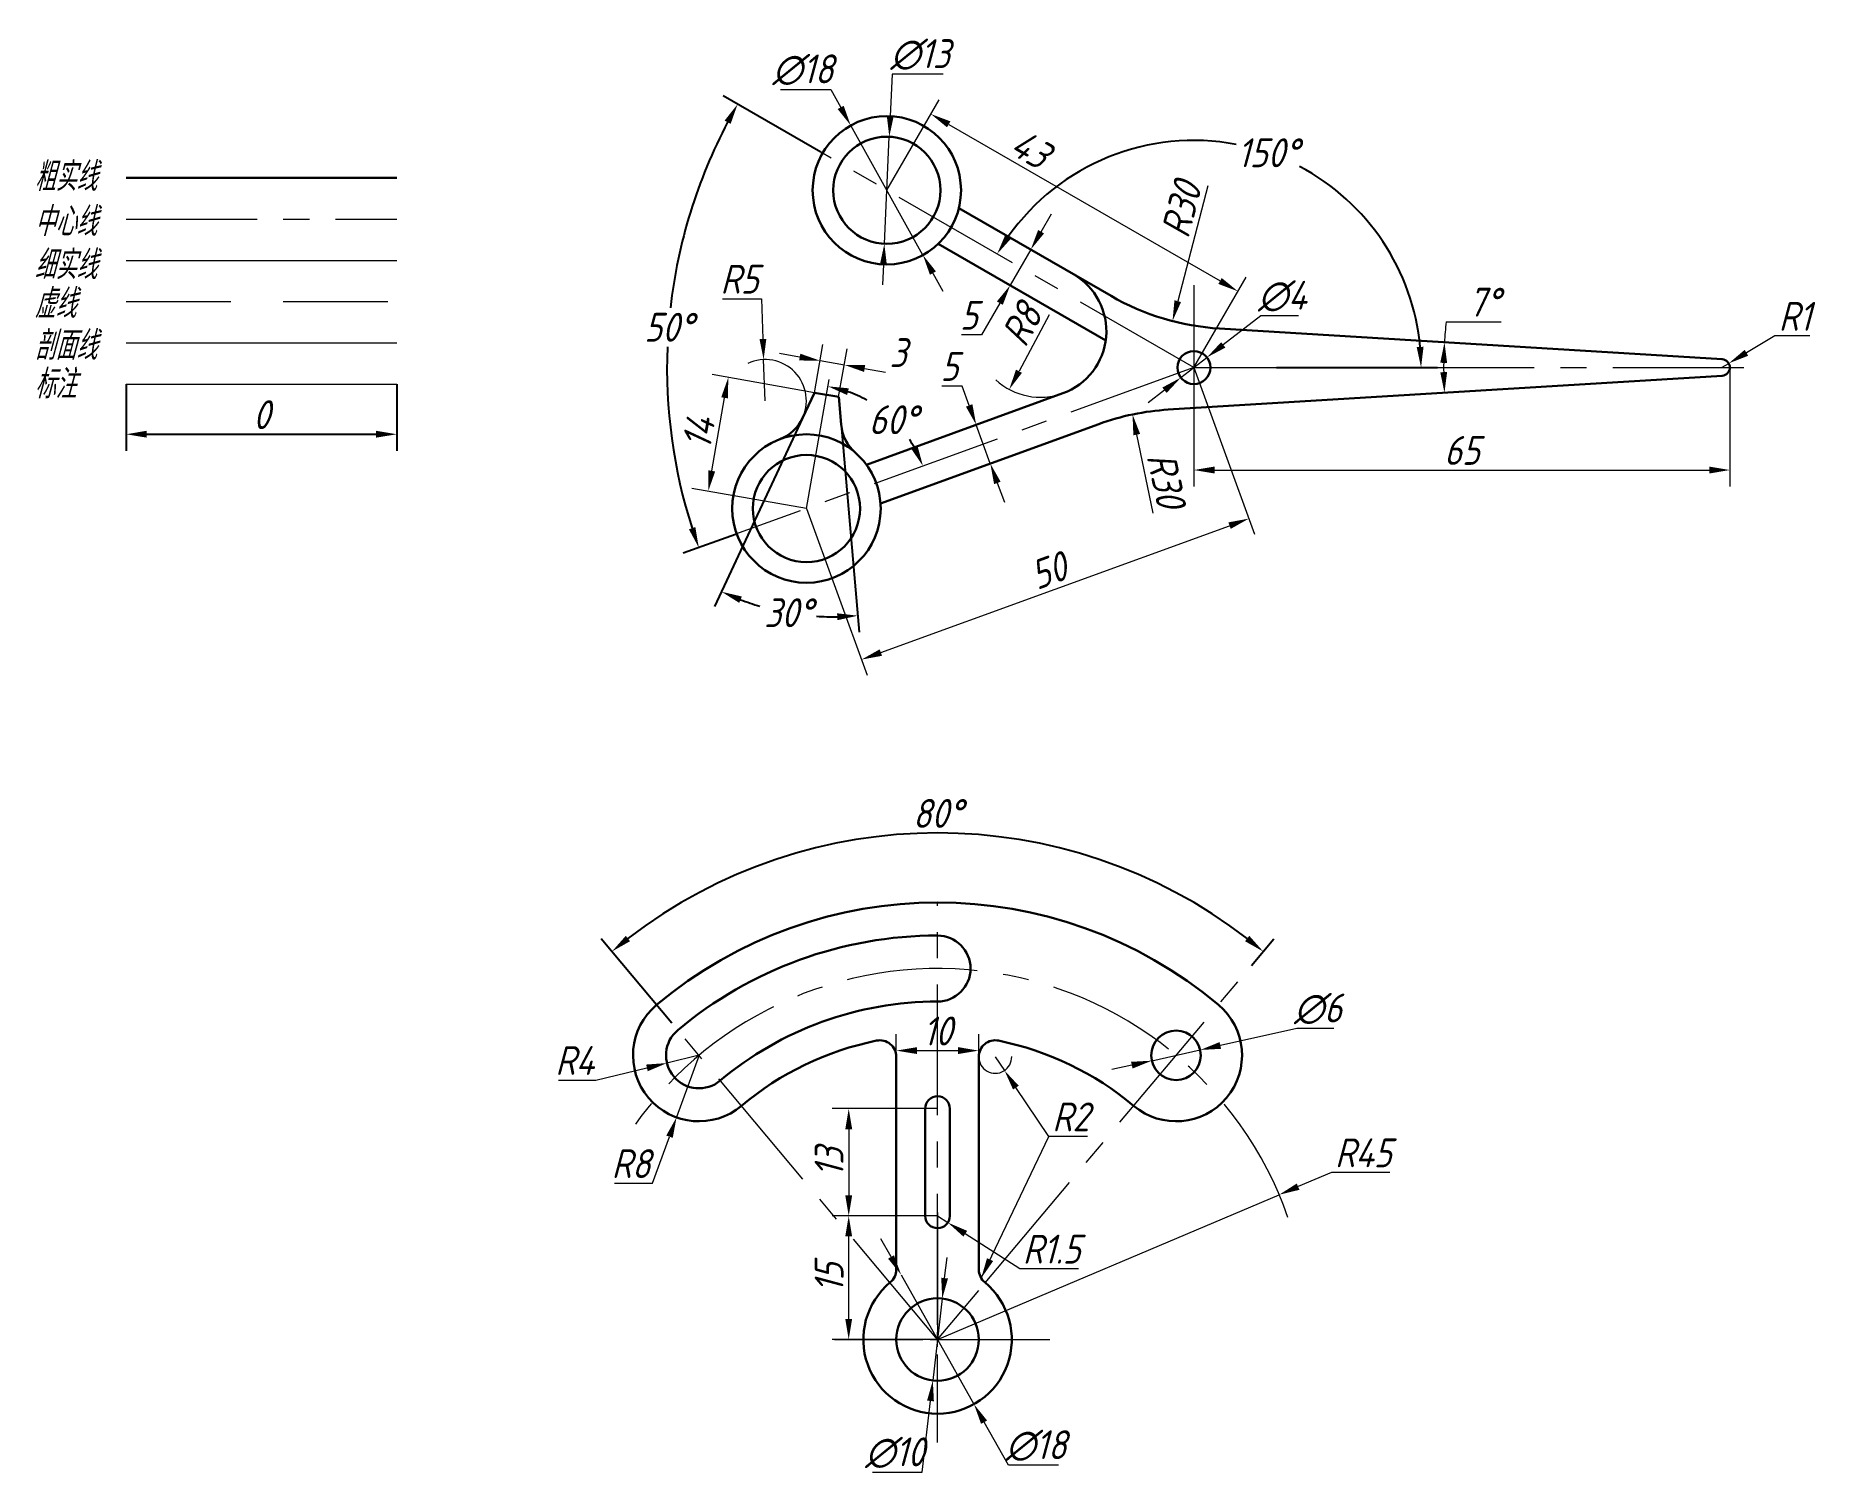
# Model space of a CAD drawing. Header units: millimetres. Extents: x 218 to 434, y 98 to 272.
import ezdxf

# ---------------------------------------------------------------- set-up
doc = ezdxf.new("R2010")
doc.units = ezdxf.units.MM
doc.linetypes.add('CENTER', pattern=[50.8, 31.75, -6.35, 6.35, -6.35])
doc.linetypes.add('DASHED', pattern=[19.05, 12.7, -6.35])
for name, color, linetype, lineweight in [('中心线', 1, 'CENTER', 15), ('中心线 @ 1', 1, 'CENTER', 15), ('剖面线', 8, 'Continuous', 15), ('剖面线 @ 1', 8, 'Continuous', 15), ('标注', 3, 'Continuous', 15), ('标注 @ 1', 3, 'Continuous', 15), ('粗实线', 2, 'Continuous', 30), ('粗实线 @ 1', 2, 'Continuous', 30), ('细实线', 4, 'Continuous', 15), ('细实线 @ 1', 4, 'Continuous', 15), ('虚线', 6, 'DASHED', 15), ('虚线 @ 1', 6, 'DASHED', 15)]:
    doc.layers.add(name, color=color, linetype=linetype, lineweight=lineweight)
doc.styles.add('GB3.5', font='gbeitc.shx', dxfattribs={"bigfont": 'gbcbig.shx'})
doc.dimstyles.new('参数化', dxfattribs={"dimtxt": 3.5, "dimasz": 2.5, "dimexe": 2, "dimexo": 0, "dimtad": 1, "dimtoh": 1, "dimdec": 3, "dimdsep": 46, "dimtxsty": 'GB3.5', "dimcen": 2.5, "dimclrd": 3, "dimclre": 3, "dimclrt": 256, "dimadec": 3, "dimazin": 2, "dimtfac": 1, "dimtdec": 3, "dimtmove": 0, "dimatfit": 3, "dimfxl": 0, "dimlwd": 15, "dimlwe": 15, "dimarcsym": 0})
doc.dimstyles.new('角度', dxfattribs={"dimtxt": 3.5, "dimasz": 2.5, "dimexe": 2, "dimexo": 0, "dimtad": 1, "dimtih": 1, "dimtoh": 1, "dimdec": 3, "dimdsep": 46, "dimtxsty": 'GB3.5', "dimcen": 2.5, "dimadec": 3, "dimazin": 2, "dimtfac": 1, "dimtdec": 3, "dimtmove": 0, "dimatfit": 3, "dimfxl": 0, "dimarcsym": 0})

# ---------------------------------------------------------------- blocks, each defined once
blk = doc.blocks.new('*D3')
at = {"layer": 'Defpoints', "color": 0, "transparency": 16777216}
for p in [(229.15, 229.65), (261.98, 229.65), (261.98, 223.57)]:
    blk.add_point(p, dxfattribs=at)
at = {"layer": '标注', "color": 0, "lineweight": -2, "transparency": 16777216}
for p, q in [((229.15, 229.65), (229.15, 221.57)), ((261.98, 229.65), (261.98, 221.57)), ((231.65, 223.57), (259.48, 223.57))]:
    blk.add_line(p, q, dxfattribs=at)
at = {"layer": '标注', "color": 0, "transparency": 16777216}
for points in [[(231.65, 223.99), (231.65, 223.16), (229.15, 223.57)], [(259.48, 223.99), (259.48, 223.16), (261.98, 223.57)]]:
    blk.add_solid(points, dxfattribs=at)
at = {"layer": '标注', "color": 0, "transparency": 16777216, "insert": (245.57, 225.95), "char_height": 3.5, "attachment_point": 5, "style": 'GB3.5'}
blk.add_mtext('0', dxfattribs=at)
blk = doc.blocks.new('*D4')
at = {"layer": 'Defpoints', "color": 0, "transparency": 16777216}
for p in [(313.42, 257.78), (353.87, 258.8), (358.65, 231.66), (358.65, 231.66), (368.65, 231.66)]:
    blk.add_point(p, dxfattribs=at)
at = {"layer": '标注', "color": 0, "lineweight": -2, "transparency": 16777216}
blk.add_line((368.65, 231.66), (388.2, 231.66), dxfattribs=at)
for start, end in [(79.2337, 144.7991), (5.2009, 62.2849)]:
    blk.add_arc((358.65, 231.66), 27.55, start, end, dxfattribs=at)
at = {"layer": '标注', "color": 0, "transparency": 16777216}
for points in [[(336.49, 247.32), (335.79, 247.77), (334.79, 245.44)], [(386.5, 234.18), (385.67, 234.14), (386.2, 231.66)]]:
    blk.add_solid(points, dxfattribs=at)
at = {"layer": '标注', "color": 0, "transparency": 16777216, "insert": (367.63, 257.71), "char_height": 3.5, "attachment_point": 5, "style": 'GB3.5'}
blk.add_mtext('150°', dxfattribs=at)
blk = doc.blocks.new('*D5')
at = {"layer": 'Defpoints', "color": 0, "transparency": 16777216}
for p in [(313.42, 257.78), (296.48, 246.4), (358.65, 231.66), (358.65, 231.66), (303.07, 211.43)]:
    blk.add_point(p, dxfattribs=at)
at = {"layer": '标注', "color": 0, "lineweight": -2, "transparency": 16777216}
for p, q in [((313.42, 257.78), (301.58, 264.61)), ((303.07, 211.43), (296.73, 209.13))]:
    blk.add_line(p, q, dxfattribs=at)
for start, end in [(152.2419, 173.4758), (177.7486, 197.7581)]:
    blk.add_arc((358.65, 231.66), 63.9, start, end, dxfattribs=at)
at = {"layer": '标注', "color": 0, "transparency": 16777216}
for points in [[(301.74, 261.62), (302.47, 261.22), (303.32, 263.61)], [(298.19, 212.31), (297.41, 212.04), (298.61, 209.81)]]:
    blk.add_solid(points, dxfattribs=at)
at = {"layer": '标注', "color": 0, "transparency": 16777216, "insert": (294.94, 236.55), "char_height": 3.5, "attachment_point": 5, "style": 'GB3.5'}
blk.add_mtext('50°', dxfattribs=at)
blk = doc.blocks.new('*D6')
at = {"layer": 'Defpoints', "color": 0, "transparency": 16777216}
for p in [(321.71, 259.66), (321.11, 246.67)]:
    blk.add_point(p, dxfattribs=at)
at = {"layer": '标注', "color": 3, "linetype": 'Continuous', "lineweight": 15, "transparency": 16777216}
for p, q in [((322.06, 267.25), (321.83, 262.15)), ((328.23, 267.25), (322.06, 267.25)), ((321.11, 246.67), (321.71, 259.66)), ((321, 244.17), (320.88, 241.68))]:
    blk.add_line(p, q, dxfattribs=at)
at = {"layer": '标注', "color": 3, "transparency": 16777216}
for points in [[(321.41, 262.17), (322.24, 262.13), (321.71, 259.66)], [(320.58, 244.19), (321.41, 244.15), (321.11, 246.67)]]:
    blk.add_solid(points, dxfattribs=at)
at = {"layer": '标注', "transparency": 16777216, "insert": (325.46, 269.62), "char_height": 3.5, "attachment_point": 5, "style": 'GB3.5'}
blk.add_mtext('∅13', dxfattribs=at)
blk = doc.blocks.new('*D7')
at = {"layer": 'Defpoints', "color": 0, "transparency": 16777216}
for p in [(317.03, 261.03), (325.79, 245.3)]:
    blk.add_point(p, dxfattribs=at)
at = {"layer": '标注', "color": 3, "linetype": 'Continuous', "lineweight": 15, "transparency": 16777216}
for p, q in [((308.51, 265.39), (314.6, 265.39)), ((314.6, 265.39), (315.82, 263.21)), ((325.79, 245.3), (317.03, 261.03)), ((327.01, 243.12), (328.22, 240.93))]:
    blk.add_line(p, q, dxfattribs=at)
at = {"layer": '标注', "color": 3, "transparency": 16777216}
for points in [[(316.18, 263.41), (315.45, 263.01), (317.03, 261.03)], [(327.37, 243.32), (326.64, 242.91), (325.79, 245.3)]]:
    blk.add_solid(points, dxfattribs=at)
at = {"layer": '标注', "transparency": 16777216, "insert": (311.24, 267.77), "char_height": 3.5, "attachment_point": 5, "style": 'GB3.5'}
blk.add_mtext('∅18', dxfattribs=at)
blk = doc.blocks.new('*D8')
at = {"layer": 'Defpoints', "color": 0, "transparency": 16777216}
for p in [(361.77, 236.39), (422.71, 232.66), (388.95, 230.64), (422.71, 230.66), (355.54, 226.56)]:
    blk.add_point(p, dxfattribs=at)
at = {"layer": '标注', "color": 3, "linetype": 'Continuous', "lineweight": 15, "transparency": 16777216}
blk.add_line((389.25, 237.21), (395.92, 237.21), dxfattribs=at)
for start, end in [(173.6399, 176.5), (179.3601, 180.6399)]:
    blk.add_arc((439.03, 231.66), 50.09, start, end, dxfattribs=at)
at = {"layer": '标注', "color": 3, "transparency": 16777216}
for points in [[(388.53, 232.24), (389.36, 232.21), (389.04, 234.72)], [(389.36, 231.12), (388.53, 231.09), (389.04, 228.61)]]:
    blk.add_solid(points, dxfattribs=at)
at = {"layer": '标注', "transparency": 16777216, "insert": (393.84, 239.59), "char_height": 3.5, "attachment_point": 5, "style": 'GB3.5'}
blk.add_mtext('7°', dxfattribs=at)
blk = doc.blocks.new('*D9')
at = {"layer": 'Defpoints', "color": 0, "transparency": 16777216}
for p in [(340.03, 236.06), (336.26, 229.01)]:
    blk.add_point(p, dxfattribs=at)
at = {"layer": '标注', "color": 3, "linetype": 'Continuous', "lineweight": 15, "transparency": 16777216}
blk.add_line((341.1, 238.05), (337.44, 231.21), dxfattribs=at)
blk.add_arc((340.03, 236.06), 8, 227.5032, 290, dxfattribs=at)
at = {"layer": '标注', "color": 3, "transparency": 16777216}
blk.add_solid([(337.07, 231.41), (337.8, 231.02), (336.26, 229.01)], dxfattribs=at)
at = {"layer": '标注', "transparency": 16777216, "insert": (337.77, 236.86), "char_height": 3.5, "attachment_point": 5, "rotation": 61.8272, "style": 'GB3.5'}
blk.add_mtext('R8', dxfattribs=at)
blk = doc.blocks.new('*D10')
at = {"layer": 'Defpoints', "color": 0, "transparency": 16777216}
for p in [(360.23, 232.89), (357.07, 230.44)]:
    blk.add_point(p, dxfattribs=at)
at = {"layer": '标注', "color": 3, "linetype": 'Continuous', "lineweight": 15, "transparency": 16777216}
for p, q in [((366.78, 237.94), (362.21, 234.41)), ((371.34, 237.94), (366.78, 237.94)), ((357.07, 230.44), (360.23, 232.89)), ((355.09, 228.91), (353.11, 227.38))]:
    blk.add_line(p, q, dxfattribs=at)
at = {"layer": '标注', "color": 3, "transparency": 16777216}
for points in [[(361.96, 234.74), (362.47, 234.08), (360.23, 232.89)], [(354.83, 229.24), (355.34, 228.58), (357.07, 230.44)]]:
    blk.add_solid(points, dxfattribs=at)
at = {"layer": '标注', "transparency": 16777216, "insert": (369.37, 240.31), "char_height": 3.5, "attachment_point": 5, "style": 'GB3.5'}
blk.add_mtext('∅4', dxfattribs=at)
blk = doc.blocks.new('*D11')
at = {"layer": 'Defpoints', "color": 0, "transparency": 16777216}
for p in [(338.87, 245.97), (336.37, 241.64), (336.37, 241.64)]:
    blk.add_point(p, dxfattribs=at)
at = {"layer": '标注', "color": 3, "linetype": 'Continuous', "lineweight": 15, "transparency": 16777216}
for p, q in [((340.12, 248.13), (341.37, 250.3)), ((338.87, 245.97), (337.14, 246.97)), ((338.87, 245.97), (336.37, 241.64)), ((336.37, 241.64), (334.64, 242.64)), ((335.12, 239.47), (332.9, 235.62)), ((332.9, 235.62), (330.45, 235.62))]:
    blk.add_line(p, q, dxfattribs=at)
at = {"layer": '标注', "color": 3, "transparency": 16777216}
for points in [[(339.76, 248.34), (340.48, 247.93), (338.87, 245.97)], [(334.76, 239.68), (335.48, 239.27), (336.37, 241.64)]]:
    blk.add_solid(points, dxfattribs=at)
at = {"layer": '标注', "transparency": 16777216, "insert": (331.36, 238), "char_height": 3.5, "attachment_point": 5, "style": 'GB3.5'}
blk.add_mtext('5', dxfattribs=at)
blk = doc.blocks.new('*D12')
at = {"layer": 'Defpoints', "color": 0, "transparency": 16777216}
for p in [(332.25, 224.71), (333.96, 220.02), (333.96, 220.02)]:
    blk.add_point(p, dxfattribs=at)
at = {"layer": '标注', "color": 3, "linetype": 'Continuous', "lineweight": 15, "transparency": 16777216}
for p, q in [((330.54, 229.41), (328.09, 229.41)), ((331.39, 227.06), (330.54, 229.41)), ((332.25, 224.71), (334.13, 225.4)), ((333.96, 220.02), (332.25, 224.71)), ((333.96, 220.02), (335.84, 220.7)), ((334.81, 217.67), (335.67, 215.32))]:
    blk.add_line(p, q, dxfattribs=at)
at = {"layer": '标注', "color": 3, "transparency": 16777216}
for points in [[(331.79, 227.21), (331, 226.92), (332.25, 224.71)], [(335.21, 217.81), (334.42, 217.52), (333.96, 220.02)]]:
    blk.add_solid(points, dxfattribs=at)
at = {"layer": '标注', "transparency": 16777216, "insert": (329, 231.79), "char_height": 3.5, "attachment_point": 5, "style": 'GB3.5'}
blk.add_mtext('5', dxfattribs=at)
blk = doc.blocks.new('*D13')
at = {"layer": 'Defpoints', "color": 0, "transparency": 16777216}
for p in [(351.21, 225.97), (357.37, 196.61)]:
    blk.add_point(p, dxfattribs=at)
at = {"layer": '标注', "color": 3, "linetype": 'Continuous', "lineweight": 15, "transparency": 16777216}
blk.add_line((353.72, 214), (351.72, 223.53), dxfattribs=at)
at = {"layer": '标注', "color": 3, "transparency": 16777216}
blk.add_solid([(352.13, 223.61), (351.31, 223.44), (351.21, 225.97)], dxfattribs=at)
at = {"layer": '标注', "transparency": 16777216, "insert": (355.3, 218.03), "char_height": 3.5, "attachment_point": 5, "rotation": 281.8617, "style": 'GB3.5'}
blk.add_mtext('R30', dxfattribs=at)
blk = doc.blocks.new('*D14')
at = {"layer": 'Defpoints', "color": 0, "transparency": 16777216}
for p in [(363.6, 266.33), (356.06, 237.3)]:
    blk.add_point(p, dxfattribs=at)
at = {"layer": '标注', "color": 3, "linetype": 'Continuous', "lineweight": 15, "transparency": 16777216}
blk.add_line((360.33, 253.72), (356.69, 239.72), dxfattribs=at)
at = {"layer": '标注', "color": 3, "transparency": 16777216}
blk.add_solid([(356.29, 239.82), (357.09, 239.61), (356.06, 237.3)], dxfattribs=at)
at = {"layer": '标注', "transparency": 16777216, "insert": (357.12, 250.82), "char_height": 3.5, "attachment_point": 5, "rotation": 75.4413, "style": 'GB3.5'}
blk.add_mtext('R30', dxfattribs=at)
blk = doc.blocks.new('*D15')
at = {"layer": 'Defpoints', "color": 0, "transparency": 16777216}
for p in [(422.65, 231.66), (423.51, 232.17)]:
    blk.add_point(p, dxfattribs=at)
at = {"layer": '标注', "color": 3, "linetype": 'Continuous', "lineweight": 15, "transparency": 16777216}
for p, q in [((429.09, 235.49), (425.66, 233.45)), ((433.36, 235.49), (429.09, 235.49)), ((422.65, 231.66), (423.51, 232.17))]:
    blk.add_line(p, q, dxfattribs=at)
at = {"layer": '标注', "color": 3, "transparency": 16777216}
blk.add_solid([(425.45, 233.81), (425.87, 233.09), (423.51, 232.17)], dxfattribs=at)
at = {"layer": '标注', "transparency": 16777216, "insert": (431.54, 237.87), "char_height": 3.5, "attachment_point": 5, "style": 'GB3.5'}
blk.add_mtext('R1', dxfattribs=at)
blk = doc.blocks.new('*D16')
at = {"layer": 'Defpoints', "color": 0, "transparency": 16777216}
for p in [(358.65, 231.66), (423.65, 231.66), (423.65, 219.23)]:
    blk.add_point(p, dxfattribs=at)
at = {"layer": '标注', "color": 3, "linetype": 'Continuous', "lineweight": 15, "transparency": 16777216}
for p, q in [((358.65, 231.66), (358.65, 217.23)), ((423.65, 231.66), (423.65, 217.23)), ((361.15, 219.23), (421.15, 219.23))]:
    blk.add_line(p, q, dxfattribs=at)
at = {"layer": '标注', "color": 3, "transparency": 16777216}
for points in [[(361.15, 219.65), (361.15, 218.81), (358.65, 219.23)], [(421.15, 219.65), (421.15, 218.81), (423.65, 219.23)]]:
    blk.add_solid(points, dxfattribs=at)
at = {"layer": '标注', "transparency": 16777216, "insert": (391.15, 221.61), "char_height": 3.5, "attachment_point": 5, "style": 'GB3.5'}
blk.add_mtext('65', dxfattribs=at)
blk = doc.blocks.new('*D17')
at = {"layer": 'Defpoints', "color": 0, "transparency": 16777216}
for p in [(358.65, 231.66), (311.67, 214.56), (365.32, 213.34)]:
    blk.add_point(p, dxfattribs=at)
at = {"layer": '标注', "color": 3, "linetype": 'Continuous', "lineweight": 15, "transparency": 16777216}
for p, q in [((358.65, 231.66), (366, 211.46)), ((311.67, 214.56), (319.02, 194.36)), ((320.69, 197.09), (362.97, 212.48))]:
    blk.add_line(p, q, dxfattribs=at)
at = {"layer": '标注', "color": 3, "transparency": 16777216}
for points in [[(362.83, 212.88), (363.11, 212.09), (365.32, 213.34)], [(320.54, 197.48), (320.83, 196.7), (318.34, 196.24)]]:
    blk.add_solid(points, dxfattribs=at)
at = {"layer": '标注', "transparency": 16777216, "insert": (341.02, 207.02), "char_height": 3.5, "attachment_point": 5, "rotation": 20, "style": 'GB3.5'}
blk.add_mtext('50', dxfattribs=at)
blk = doc.blocks.new('*D18')
at = {"layer": 'Defpoints', "color": 0, "transparency": 16777216}
for p in [(321.41, 253.16), (363.99, 240.91), (358.65, 231.66)]:
    blk.add_point(p, dxfattribs=at)
at = {"layer": '标注', "color": 3, "linetype": 'Continuous', "lineweight": 15, "transparency": 16777216}
for p, q in [((321.41, 253.16), (327.75, 264.14)), ((328.92, 261.16), (361.83, 242.16)), ((358.65, 231.66), (364.99, 242.64))]:
    blk.add_line(p, q, dxfattribs=at)
at = {"layer": '标注', "color": 3, "transparency": 16777216}
for points in [[(329.13, 261.52), (328.71, 260.8), (326.75, 262.41)], [(362.03, 242.52), (361.62, 241.8), (363.99, 240.91)]]:
    blk.add_solid(points, dxfattribs=at)
at = {"layer": '标注', "transparency": 16777216, "insert": (338.83, 258.18), "char_height": 3.5, "attachment_point": 5, "rotation": 330, "style": 'GB3.5'}
blk.add_mtext('43', dxfattribs=at)
blk = doc.blocks.new('*D19')
at = {"layer": 'Defpoints', "color": 0, "transparency": 16777216}
for p in [(358.65, 231.66), (314.5, 230.65), (319.19, 227.59), (311.67, 214.56), (303.07, 211.43)]:
    blk.add_point(p, dxfattribs=at)
at = {"layer": '标注', "color": 0, "lineweight": -2, "transparency": 16777216}
for start, end in [(60.8944, 70.4661), (29.5339, 33.9129)]:
    blk.add_arc((311.67, 214.56), 15.04, start, end, dxfattribs=at)
at = {"layer": '标注', "color": 0, "transparency": 16777216}
for points in [[(316.59, 228.33), (316.8, 229.14), (314.28, 229.38)], [(325.13, 222.15), (324.38, 221.8), (325.8, 219.71)]]:
    blk.add_solid(points, dxfattribs=at)
at = {"layer": '标注', "color": 0, "transparency": 16777216, "insert": (322.17, 225.33), "char_height": 3.5, "attachment_point": 5, "style": 'GB3.5'}
blk.add_mtext('60°', dxfattribs=at)
blk = doc.blocks.new('*D20')
at = {"layer": 'Defpoints', "color": 0, "transparency": 16777216}
for p in [(302.18, 230.45), (312.62, 228.61), (311.67, 214.56)]:
    blk.add_point(p, dxfattribs=at)
at = {"layer": '标注', "color": 3, "linetype": 'Continuous', "lineweight": 15, "transparency": 16777216}
for p, q in [((312.62, 228.61), (300.21, 230.8)), ((300.18, 219.13), (301.74, 227.99)), ((311.67, 214.56), (297.78, 217.01))]:
    blk.add_line(p, q, dxfattribs=at)
at = {"layer": '标注', "color": 3, "transparency": 16777216}
for points in [[(301.33, 228.06), (302.15, 227.92), (302.18, 230.45)], [(299.77, 219.2), (300.59, 219.05), (299.75, 216.66)]]:
    blk.add_solid(points, dxfattribs=at)
at = {"layer": '标注', "transparency": 16777216, "insert": (298.58, 223.75), "char_height": 3.5, "attachment_point": 5, "rotation": 80, "style": 'GB3.5'}
blk.add_mtext('14', dxfattribs=at)
blk = doc.blocks.new('*D21')
at = {"layer": 'Defpoints', "color": 0, "transparency": 16777216}
for p in [(306.47, 232.63), (306.65, 227.63)]:
    blk.add_point(p, dxfattribs=at)
at = {"layer": '标注', "color": 3, "linetype": 'Continuous', "lineweight": 15, "transparency": 16777216}
for p, q in [((301.5, 240), (306.21, 240)), ((306.21, 240), (306.38, 235.13)), ((306.65, 227.63), (306.47, 232.63))]:
    blk.add_line(p, q, dxfattribs=at)
blk.add_arc((306.65, 227.63), 5, 332.5676, 114.9386, dxfattribs=at)
at = {"layer": '标注', "color": 3, "transparency": 16777216}
blk.add_solid([(306.8, 235.14), (305.97, 235.11), (306.47, 232.63)], dxfattribs=at)
at = {"layer": '标注', "transparency": 16777216, "insert": (303.54, 242.38), "char_height": 3.5, "attachment_point": 5, "style": 'GB3.5'}
blk.add_mtext('R5', dxfattribs=at)
blk = doc.blocks.new('*D22')
at = {"layer": 'Defpoints', "color": 0, "transparency": 16777216}
for p in [(312.62, 228.61), (315.57, 228.09), (311.18, 225.52), (315.87, 224.74), (306.68, 202.54)]:
    blk.add_point(p, dxfattribs=at)
at = {"layer": '标注', "color": 0, "lineweight": -2, "transparency": 16777216}
for p, q in [((311.18, 225.52), (300.52, 202.66)), ((315.87, 224.74), (318.07, 199.56))]:
    blk.add_line(p, q, dxfattribs=at)
for start, end in [(249.4179, 253.7706), (266.1117, 270.5821)]:
    blk.add_arc((315.07, 233.86), 32.43, start, end, dxfattribs=at)
at = {"layer": '标注', "color": 0, "transparency": 16777216}
for points in [[(303.51, 203.12), (303.83, 203.89), (301.36, 204.47)], [(315.38, 201.85), (315.42, 201.02), (317.9, 201.56)]]:
    blk.add_solid(points, dxfattribs=at)
at = {"layer": '标注', "color": 0, "transparency": 16777216, "insert": (309.44, 201.92), "char_height": 3.5, "attachment_point": 5, "style": 'GB3.5'}
blk.add_mtext('30°', dxfattribs=at)
blk = doc.blocks.new('*D23')
at = {"layer": 'Defpoints', "color": 0, "transparency": 16777216}
for p in [(316.26, 231.98), (312.62, 228.61), (315.57, 228.09)]:
    blk.add_point(p, dxfattribs=at)
at = {"layer": '标注', "color": 3, "linetype": 'Continuous', "lineweight": 15, "transparency": 16777216}
for p, q in [((312.62, 228.61), (313.65, 234.47)), ((315.57, 228.09), (316.61, 233.95)), ((310.84, 232.93), (308.38, 233.37)), ((313.31, 232.5), (316.26, 231.98)), ((318.72, 231.54), (321.24, 231.1))]:
    blk.add_line(p, q, dxfattribs=at)
at = {"layer": '标注', "color": 3, "transparency": 16777216}
for points in [[(310.92, 233.34), (310.77, 232.52), (313.31, 232.5)], [(318.79, 231.95), (318.65, 231.13), (316.26, 231.98)]]:
    blk.add_solid(points, dxfattribs=at)
at = {"layer": '标注', "transparency": 16777216, "insert": (322.78, 233.47), "char_height": 3.5, "attachment_point": 5, "style": 'GB3.5'}
blk.add_mtext('3', dxfattribs=at)
blk = doc.blocks.new('*D24')
at = {"layer": 'Defpoints', "color": 0, "transparency": 16777216}
for p in [(368.99, 131.33), (327.56, 113.77)]:
    blk.add_point(p, dxfattribs=at)
at = {"layer": '标注', "color": 3, "linetype": 'Continuous', "lineweight": 15, "transparency": 16777216}
for p, q in [((375.35, 134.03), (371.29, 132.31)), ((382.4, 134.03), (375.35, 134.03)), ((327.56, 113.77), (368.99, 131.33))]:
    blk.add_line(p, q, dxfattribs=at)
at = {"layer": '标注', "color": 3, "transparency": 16777216}
blk.add_solid([(371.13, 132.69), (371.45, 131.93), (368.99, 131.33)], dxfattribs=at)
at = {"layer": '标注', "transparency": 16777216, "insert": (379.19, 136.41), "char_height": 3.5, "attachment_point": 5, "style": 'GB3.5'}
blk.add_mtext('R45', dxfattribs=at)
blk = doc.blocks.new('*D25')
at = {"layer": 'Defpoints', "color": 0, "transparency": 16777216}
for p in [(353.56, 147.59), (359.42, 148.89)]:
    blk.add_point(p, dxfattribs=at)
at = {"layer": '标注', "color": 3, "linetype": 'Continuous', "lineweight": 15, "transparency": 16777216}
for p, q in [((371.14, 151.5), (361.86, 149.43)), ((375.63, 151.5), (371.14, 151.5)), ((351.12, 147.04), (348.68, 146.5)), ((353.56, 147.59), (359.42, 148.89))]:
    blk.add_line(p, q, dxfattribs=at)
at = {"layer": '标注', "color": 3, "transparency": 16777216}
for points in [[(361.76, 149.84), (361.95, 149.03), (359.42, 148.89)], [(351.03, 147.45), (351.21, 146.64), (353.56, 147.59)]]:
    blk.add_solid(points, dxfattribs=at)
at = {"layer": '标注', "transparency": 16777216, "insert": (373.7, 153.87), "char_height": 3.5, "attachment_point": 5, "style": 'GB3.5'}
blk.add_mtext('∅6', dxfattribs=at)
blk = doc.blocks.new('*D26')
at = {"layer": 'Defpoints', "color": 0, "transparency": 16777216}
for p in [(328.13, 118.73), (326.99, 108.8)]:
    blk.add_point(p, dxfattribs=at)
at = {"layer": '标注', "color": 3, "linetype": 'Continuous', "lineweight": 15, "transparency": 16777216}
for p, q in [((328.42, 121.22), (328.71, 123.7)), ((328.13, 118.73), (326.99, 108.8)), ((325.7, 97.66), (326.7, 106.32)), ((319.68, 97.66), (325.7, 97.66))]:
    blk.add_line(p, q, dxfattribs=at)
at = {"layer": '标注', "color": 3, "transparency": 16777216}
for points in [[(328.01, 121.26), (328.83, 121.17), (328.13, 118.73)], [(326.29, 106.36), (327.12, 106.27), (326.99, 108.8)]]:
    blk.add_solid(points, dxfattribs=at)
at = {"layer": '标注', "transparency": 16777216, "insert": (322.38, 100.03), "char_height": 3.5, "attachment_point": 5, "style": 'GB3.5'}
blk.add_mtext('∅10', dxfattribs=at)
blk = doc.blocks.new('*D27')
at = {"layer": 'Defpoints', "color": 0, "transparency": 16777216}
for p in [(294.75, 147.3), (298.64, 148.24)]:
    blk.add_point(p, dxfattribs=at)
at = {"layer": '标注', "color": 3, "linetype": 'Continuous', "lineweight": 15, "transparency": 16777216}
for p, q in [((298.64, 148.24), (294.75, 147.3)), ((281.58, 145.23), (286.14, 145.23)), ((286.14, 145.23), (292.32, 146.72))]:
    blk.add_line(p, q, dxfattribs=at)
at = {"layer": '标注', "color": 3, "transparency": 16777216}
blk.add_solid([(292.22, 147.12), (292.41, 146.31), (294.75, 147.3)], dxfattribs=at)
at = {"layer": '标注', "transparency": 16777216, "insert": (283.55, 147.61), "char_height": 3.5, "attachment_point": 5, "style": 'GB3.5'}
blk.add_mtext('R4', dxfattribs=at)
blk = doc.blocks.new('*D28')
at = {"layer": 'Defpoints', "color": 0, "transparency": 16777216}
for p in [(298.64, 148.24), (295.91, 140.72)]:
    blk.add_point(p, dxfattribs=at)
at = {"layer": '标注', "color": 3, "linetype": 'Continuous', "lineweight": 15, "transparency": 16777216}
for p, q in [((298.64, 148.24), (295.91, 140.72)), ((293.01, 132.73), (295.05, 138.37)), ((288.37, 132.73), (293.01, 132.73))]:
    blk.add_line(p, q, dxfattribs=at)
at = {"layer": '标注', "color": 3, "transparency": 16777216}
blk.add_solid([(294.66, 138.51), (295.45, 138.23), (295.91, 140.72)], dxfattribs=at)
at = {"layer": '标注', "transparency": 16777216, "insert": (290.38, 135.1), "char_height": 3.5, "attachment_point": 5, "style": 'GB3.5'}
blk.add_mtext('R8', dxfattribs=at)
blk = doc.blocks.new('*D29')
at = {"layer": 'Defpoints', "color": 0, "transparency": 16777216}
for p in [(332.56, 148.81), (322.56, 135.16), (332.56, 135.16)]:
    blk.add_point(p, dxfattribs=at)
at = {"layer": '标注', "color": 3, "linetype": 'Continuous', "lineweight": 15, "transparency": 16777216}
for p, q in [((322.56, 135.16), (322.56, 150.81)), ((332.56, 135.16), (332.56, 150.81)), ((325.06, 148.81), (330.06, 148.81))]:
    blk.add_line(p, q, dxfattribs=at)
at = {"layer": '标注', "color": 3, "transparency": 16777216}
for points in [[(325.06, 149.23), (325.06, 148.4), (322.56, 148.81)], [(330.06, 149.23), (330.06, 148.4), (332.56, 148.81)]]:
    blk.add_solid(points, dxfattribs=at)
at = {"layer": '标注', "transparency": 16777216, "insert": (327.56, 151.19), "char_height": 3.5, "attachment_point": 5, "style": 'GB3.5'}
blk.add_mtext('10', dxfattribs=at)
blk = doc.blocks.new('*D30')
at = {"layer": 'Defpoints', "color": 0, "transparency": 16777216}
for p in [(323.15, 121.61), (331.98, 105.92)]:
    blk.add_point(p, dxfattribs=at)
at = {"layer": '标注', "color": 3, "linetype": 'Continuous', "lineweight": 15, "transparency": 16777216}
for p, q in [((321.92, 123.79), (320.69, 125.97)), ((323.15, 121.61), (331.98, 105.92)), ((336.15, 98.52), (333.2, 103.75)), ((342.24, 98.52), (336.15, 98.52))]:
    blk.add_line(p, q, dxfattribs=at)
at = {"layer": '标注', "color": 3, "transparency": 16777216}
for points in [[(322.28, 123.99), (321.56, 123.58), (323.15, 121.61)], [(333.57, 103.95), (332.84, 103.54), (331.98, 105.92)]]:
    blk.add_solid(points, dxfattribs=at)
at = {"layer": '标注', "transparency": 16777216, "insert": (339.51, 100.89), "char_height": 3.5, "attachment_point": 5, "style": 'GB3.5'}
blk.add_mtext('∅18', dxfattribs=at)
blk = doc.blocks.new('*D31')
at = {"layer": 'Defpoints', "color": 0, "transparency": 16777216}
for p in [(334.56, 148.06), (335.68, 146.4)]:
    blk.add_point(p, dxfattribs=at)
at = {"layer": '标注', "color": 3, "linetype": 'Continuous', "lineweight": 15, "transparency": 16777216}
for p, q in [((334.56, 148.06), (335.68, 146.4)), ((341.04, 138.39), (337.07, 144.32)), ((345.75, 138.39), (341.04, 138.39))]:
    blk.add_line(p, q, dxfattribs=at)
blk.add_arc((334.56, 148.06), 2, 180, 1.1395, dxfattribs=at)
at = {"layer": '标注', "color": 3, "transparency": 16777216}
blk.add_solid([(337.41, 144.55), (336.72, 144.09), (335.68, 146.4)], dxfattribs=at)
at = {"layer": '标注', "transparency": 16777216, "insert": (343.71, 140.77), "char_height": 3.5, "attachment_point": 5, "style": 'GB3.5'}
blk.add_mtext('R2', dxfattribs=at)
blk = doc.blocks.new('*D32')
at = {"layer": 'Defpoints', "color": 0, "transparency": 16777216}
for p in [(327.56, 141.77), (316.79, 128.77), (327.56, 128.77)]:
    blk.add_point(p, dxfattribs=at)
at = {"layer": '标注', "color": 3, "linetype": 'Continuous', "lineweight": 15, "transparency": 16777216}
for p, q in [((327.56, 141.77), (314.79, 141.77)), ((316.79, 139.27), (316.79, 131.27)), ((327.56, 128.77), (314.79, 128.77))]:
    blk.add_line(p, q, dxfattribs=at)
at = {"layer": '标注', "color": 3, "transparency": 16777216}
for points in [[(316.37, 139.27), (317.21, 139.27), (316.79, 141.77)], [(316.37, 131.27), (317.21, 131.27), (316.79, 128.77)]]:
    blk.add_solid(points, dxfattribs=at)
at = {"layer": '标注', "transparency": 16777216, "insert": (314.41, 135.27), "char_height": 3.5, "attachment_point": 5, "rotation": 90, "style": 'GB3.5'}
blk.add_mtext('13', dxfattribs=at)
blk = doc.blocks.new('*D33')
at = {"layer": 'Defpoints', "color": 0, "transparency": 16777216}
for p in [(316.79, 128.77), (327.56, 128.77), (327.56, 113.77)]:
    blk.add_point(p, dxfattribs=at)
at = {"layer": '标注', "color": 3, "linetype": 'Continuous', "lineweight": 15, "transparency": 16777216}
for p, q in [((327.56, 128.77), (314.79, 128.77)), ((316.79, 116.27), (316.79, 126.27)), ((327.56, 113.77), (314.79, 113.77))]:
    blk.add_line(p, q, dxfattribs=at)
at = {"layer": '标注', "color": 3, "transparency": 16777216}
for points in [[(316.37, 126.27), (317.2, 126.27), (316.79, 128.77)], [(316.37, 116.27), (317.2, 116.27), (316.79, 113.77)]]:
    blk.add_solid(points, dxfattribs=at)
at = {"layer": '标注', "transparency": 16777216, "insert": (314.41, 121.27), "char_height": 3.5, "attachment_point": 5, "rotation": 90, "style": 'GB3.5'}
blk.add_mtext('15', dxfattribs=at)
blk = doc.blocks.new('*D34')
at = {"layer": 'Defpoints', "color": 0, "transparency": 16777216}
for p in [(341.73, 173.55), (365.62, 159.12), (295.35, 152.16), (333.35, 120.66), (327.56, 113.77)]:
    blk.add_point(p, dxfattribs=at)
at = {"layer": '标注', "color": 0, "lineweight": -2, "transparency": 16777216}
for p, q in [((295.35, 152.16), (286.78, 162.37)), ((365.62, 159.12), (368.34, 162.37))]:
    blk.add_line(p, q, dxfattribs=at)
blk.add_arc((327.56, 113.77), 61.44, 52.3314, 127.6686, dxfattribs=at)
at = {"layer": '标注', "color": 0, "transparency": 16777216}
for points in [[(290.27, 162.08), (289.75, 162.73), (288.07, 160.83)], [(365.37, 162.73), (364.85, 162.08), (367.06, 160.83)]]:
    blk.add_solid(points, dxfattribs=at)
at = {"layer": '标注', "color": 0, "transparency": 16777216, "insert": (327.56, 177.58), "char_height": 3.5, "attachment_point": 5, "style": 'GB3.5'}
blk.add_mtext('80°', dxfattribs=at)
blk = doc.blocks.new('*D35')
at = {"layer": 'Defpoints', "color": 0, "transparency": 16777216}
for p in [(327.56, 128.77), (328.82, 127.95)]:
    blk.add_point(p, dxfattribs=at)
at = {"layer": '标注', "color": 3, "linetype": 'Continuous', "lineweight": 15, "transparency": 16777216}
for p, q in [((327.56, 128.77), (328.82, 127.95)), ((337.53, 122.35), (330.93, 126.6)), ((344.65, 122.35), (337.53, 122.35))]:
    blk.add_line(p, q, dxfattribs=at)
at = {"layer": '标注', "color": 3, "transparency": 16777216}
blk.add_solid([(331.15, 126.95), (330.7, 126.25), (328.82, 127.95)], dxfattribs=at)
at = {"layer": '标注', "transparency": 16777216, "insert": (341.4, 124.73), "char_height": 3.5, "attachment_point": 5, "style": 'GB3.5'}
blk.add_mtext('R1.5', dxfattribs=at)
blk = doc.blocks.new('*U36')
at = {"layer": '中心线', "color": 0, "ltscale": 0.5, "transparency": 16777216}
for p, q in [((0, 1.8), (0, 53)), ((-12.5, 0), (-1.8, 0)), ((1.8, 0), (12.5, 0)), ((0, -12.5), (0, -1.8))]:
    blk.add_line(p, q, dxfattribs=at)
at = {"layer": '中心线', "color": 0, "linetype": 'Continuous', "ltscale": 0.5, "transparency": 16777216}
for p, q in [((-0.9, 0), (0.9, 0)), ((0, -0.9), (0, 0.9))]:
    blk.add_line(p, q, dxfattribs=at)

msp = doc.modelspace()

# ---------------------------------------------------------------- linework, layer by layer
at = {"layer": '中心线', "ltscale": 0.5}
for p, q in [((358.6511, 231.6631), (313.416, 257.7796)), ((229.1537, 249.6518), (261.9824, 249.6518)), ((358.6511, 241.6631), (358.6511, 231.6631)), ((358.6511, 231.6631), (303.0652, 211.4315)), ((358.6511, 231.6631), (368.6511, 231.6631)), ((358.6511, 231.6631), (425.8441, 231.6631)), ((311.6664, 214.5621), (314.5025, 230.646)), ((333.3463, 120.6607), (365.6179, 159.1205)), ((327.5612, 113.7663), (295.3458, 152.1591)), ((327.5612, 129.1947), (327.5612, 113.7663)), ((327.5612, 113.7663), (332.5612, 119.7251)), ((327.5612, 113.7663), (341.1686, 113.7663))]:
    msp.add_line(p, q, dxfattribs=at)
msp.add_arc((327.5612, 113.7663), 45, 19.192679, 147.143836, dxfattribs=at)
at = {"layer": '剖面线'}
msp.add_line((229.1537, 234.6518), (261.9824, 234.6518), dxfattribs=at)
at = {"layer": '标注'}
msp.add_line((229.1537, 229.6518), (261.9824, 229.6518), dxfattribs=at)
at = {"layer": '粗实线'}
for p, q in [((229.1537, 254.6518), (261.9824, 254.6518)), ((348.6017, 240.3519), (330.1495, 251.0052)), ((347.9565, 234.9508), (327.6495, 246.6751)), ((361.7702, 236.3886), (422.7121, 232.6612)), ((422.7121, 230.6649), (355.543, 226.5567)), ((311.1787, 225.5183), (312.6203, 228.6098)), ((312.6203, 228.6098), (315.5747, 228.0889)), ((315.5747, 228.0889), (315.8675, 224.7421)), ((342.7701, 228.5433), (318.9358, 219.8683)), ((347.1139, 224.8034), (320.6459, 215.1699)), ((322.5612, 148.0592), (322.5612, 122.2516)), ((332.5612, 148.0592), (332.5612, 122.2516))]:
    msp.add_line(p, q, dxfattribs=at)
msp.add_lwpolyline([(326.0612, 141.7663), (326.0612, 128.7663, 1), (329.0612, 128.7663), (329.0612, 141.7663, 1), (326.0612, 141.7663, 0.6475807)], format="xyb", dxfattribs=at)
for centre, radius in [((321.412, 253.1631), 9), ((321.412, 253.1631), 6.5), ((358.6511, 231.6631), 2), ((311.6664, 214.5621), 9), ((311.6664, 214.5621), 6.5), ((356.4866, 148.2383), 3), ((327.5612, 113.7663), 5)]:
    msp.add_circle(centre, radius, dxfattribs=at)
for centre, radius, start, end in [((340.0339, 236.0608), 8, 290, 420), ((363.6017, 266.3326), 30, 240, 266.5), ((422.6511, 231.6631), 1, 273.5, 446.5), ((306.6471, 227.6314), 5, 291.009416, 335), ((357.3745, 196.6127), 30, 93.5, 110), ((320.976, 225.189), 5.128, 185, 228.78056), ((327.5612, 113.7663), 53, 50, 130), ((327.5612, 113.7663), 49, 90, 130), ((327.5612, 158.7663), 4, 270, 90), ((298.6357, 148.2383), 8, 130, 310), ((327.5612, 113.7663), 41, 90, 130), ((356.4866, 148.2383), 8, 230, 410), ((298.6357, 148.2383), 4, 130, 310), ((327.5612, 113.7663), 37, 101.536959, 130), ((320.5612, 148.0592), 2, 0, 101.536959), ((334.5612, 148.0592), 2, 78.463041, 180), ((327.5612, 113.7663), 37, 50, 78.463041), ((320.5612, 122.2516), 2, 309.521196, 0), ((334.5612, 122.2516), 2, 180, 230.478804), ((327.5612, 113.7663), 9, 129.521196, 50.478804)]:
    msp.add_arc(centre, radius, start, end, dxfattribs=at)
at = {"layer": '细实线'}
msp.add_line((229.1537, 244.6518), (261.9824, 244.6518), dxfattribs=at)
at = {"layer": '虚线'}
msp.add_line((229.1537, 239.6518), (261.9824, 239.6518), dxfattribs=at)

# ---------------------------------------------------------------- block references
at = {"layer": '中心线', "ltscale": 0.5}
msp.add_blockref('*U36', (327.5612, 113.7663), dxfattribs=at)

# ---------------------------------------------------------------- texts
at = {"layer": '中心线 @ 1', "ltscale": 0.5, "insert": (218.0339, 251.128), "char_height": 3.5, "attachment_point": 1, "style": 'GB3.5'}
msp.add_mtext_dynamic_manual_height_columns('中心线', width=9.028469, gutter_width=17.5, heights=[0], dxfattribs=at)
at = {"layer": '剖面线 @ 1', "insert": (218.0339, 236.1029), "char_height": 3.5, "attachment_point": 1, "style": 'GB3.5'}
msp.add_mtext_dynamic_manual_height_columns('剖面线', width=9.028469, gutter_width=17.5, heights=[3.693], dxfattribs=at)
at = {"layer": '标注 @ 1', "insert": (218.0339, 231.4075), "char_height": 3.5, "attachment_point": 1, "style": 'GB3.5'}
msp.add_mtext_dynamic_manual_height_columns('标注', width=9.028469, gutter_width=17.5, heights=[0], dxfattribs=at)
at = {"layer": '粗实线 @ 1', "insert": (218.0339, 256.5746), "char_height": 3.5, "attachment_point": 1, "style": 'GB3.5'}
msp.add_mtext_dynamic_manual_height_columns('粗实线', width=9.028469, gutter_width=17.5, heights=[0], dxfattribs=at)
at = {"layer": '细实线 @ 1', "insert": (218.0339, 245.8692), "char_height": 3.5, "attachment_point": 1, "style": 'GB3.5'}
msp.add_mtext_dynamic_manual_height_columns('细实线', width=9.028469, gutter_width=17.5, heights=[0], dxfattribs=at)
at = {"layer": '虚线 @ 1', "insert": (218.0339, 241.1739), "char_height": 3.5, "attachment_point": 1, "style": 'GB3.5'}
msp.add_mtext_dynamic_manual_height_columns('虚线', width=9.028469, gutter_width=17.5, heights=[0], dxfattribs=at)

# ---------------------------------------------------------------- dimensions: what is measured, and where the dimension line sits
at = {"layer": '标注'}
for p1, p2, picture, middle in [((321.1111, 246.67), (321.7129, 259.6561), '*D6', (325.4605, 267.2456)), ((325.7913, 245.3004), (317.0327, 261.0257), '*D7', (311.2403, 265.3939)), ((357.0681, 230.4407), (360.2341, 232.8854), '*D10', (369.371, 237.9377)), ((353.5582, 147.5868), (359.415, 148.8898), '*D25', (371.1384, 151.4979)), ((323.1451, 121.6084), (331.9772, 105.9242), '*D30', (339.5073, 98.5177)), ((328.1344, 118.7333), (326.9879, 108.7993), '*D26', (322.3792, 97.6578))]:
    dim = msp.add_diameter_dim_2p(p1=p1, p2=p2, dimstyle='参数化', dxfattribs=at)
    dim.commit()
    dim.dimension.update_dxf_attribs({"geometry": picture, "text_midpoint": middle, "dimtype": 163})
for center, mpoint, picture, middle in [((363.6017, 266.3326), (356.0605, 237.2959), '*D14', (359.4185, 250.2257)), ((306.6471, 227.6314), (306.4709, 232.6283), '*D21', (303.5442, 240.0001)), ((340.0339, 236.0608), (336.2568, 229.0086), '*D9', (339.8593, 235.7349)), ((422.6511, 231.6631), (423.5106, 232.1741), '*D15', (431.5395, 235.4924)), ((357.3745, 196.6127), (351.208, 225.972), '*D13', (352.9787, 217.5414)), ((298.6357, 148.2383), (294.7465, 147.3035), '*D27', (286.14, 145.2348)), ((298.6357, 148.2383), (295.9066, 140.7182), '*D28', (290.3767, 132.7281)), ((334.5612, 148.0592), (335.675, 146.398), '*D31', (343.7114, 138.3901)), ((327.5612, 113.7663), (368.9904, 131.3338), '*D24', (379.1871, 134.0321)), ((327.5612, 128.7663), (328.8226, 127.9547), '*D35', (341.4003, 122.3518))]:
    dim = msp.add_radius_dim(center=center, mpoint=mpoint, dimstyle='参数化', dxfattribs=at)
    dim.commit()
    dim.dimension.update_dxf_attribs({"geometry": picture, "text_midpoint": middle, "dimtype": 164})
for base, line1, line2, picture, middle in [((296.4773, 246.3985), ((358.6511, 231.6631), (313.416, 257.7796)), ((358.6511, 231.6631), (303.0652, 211.4315)), '*D5', (294.942, 236.5482)), ((353.8669, 258.7954), ((358.6511, 231.6631), (368.6511, 231.6631)), ((358.6511, 231.6631), (313.416, 257.7796)), '*D4', (367.631, 257.7095)), ((319.1872, 227.5884), ((358.6511, 231.6631), (303.0652, 211.4315)), ((311.6664, 214.5621), (314.5025, 230.646)), '*D19', (322.1696, 225.3292)), ((341.7311, 173.5538), ((333.3463, 120.6607), (365.6179, 159.1205)), ((327.5612, 113.7663), (295.3458, 152.1591)), '*D34', (327.5612, 175.21))]:
    dim = msp.add_angular_dim_2l(base=base, line1=line1, line2=line2, dimstyle='角度', dxfattribs=at)
    dim.commit()
    dim.dimension.update_dxf_attribs({"geometry": picture, "text_midpoint": middle, "dimtype": 162})
for base, p1, p2, angle, picture, middle, dimtype in [((363.9909, 240.9119), (321.412, 253.1631), (358.6511, 231.6631), 330, '*D18', (337.64, 256.1256), 161), ((336.3722, 241.639), (338.8722, 245.9692), (336.3722, 241.639), 60, '*D11', (331.3622, 235.6228), 160), ((316.2603, 231.9769), (312.6203, 228.6098), (315.5747, 228.0889), 350, '*D23', (322.7778, 231.0986), 161), ((333.9588, 220.0154), (332.2487, 224.7138), (333.9588, 220.0154), 110, '*D12', (329.0022, 229.4123), 160), ((365.3205, 213.3391), (311.6664, 214.5621), (358.6511, 231.6631), 20, '*D17', (341.8281, 204.7886), 161), ((302.1773, 230.4512), (311.6664, 214.5621), (312.6203, 228.6098), 260, '*D20', (300.9228, 223.3363), 160), ((316.785, 128.7663), (327.5612, 113.7663), (327.5612, 128.7663), 90, '*D33', (316.785, 121.2663), 160)]:
    dim = msp.add_linear_dim(base=base, p1=p1, p2=p2, angle=angle, dimstyle='参数化', dxfattribs=at)
    dim.commit()
    dim.dimension.update_dxf_attribs({"geometry": picture, "text_midpoint": middle, "dimtype": dimtype})
for base, line1, line2, dimstyle, picture, middle in [((388.9547, 230.6433), ((422.7121, 230.6649), (355.543, 226.5567)), ((361.7702, 236.3886), (422.7121, 232.6612)), '参数化', '*D8', (393.8359, 239.5866)), ((306.676, 202.5372), ((315.5747, 228.0889), (315.8675, 224.7421)), ((311.1787, 225.5183), (312.6203, 228.6098)), '角度', '*D22', (309.4382, 201.9248))]:
    dim = msp.add_angular_dim_2l(base=base, line1=line1, line2=line2, dimstyle=dimstyle, dxfattribs=at)
    dim.commit()
    dim.dimension.update_dxf_attribs({"geometry": picture, "text_midpoint": middle})
dim = msp.add_aligned_dim(p1=(358.6511, 231.6631), p2=(423.6511, 231.6631), distance=-12.4322, dimstyle='参数化', dxfattribs=at)
dim.commit()
dim.dimension.update_dxf_attribs({"geometry": '*D16', "text_midpoint": (391.1511, 221.6058)})
dim = msp.add_linear_dim(base=(261.9824, 223.5721), p1=(229.1537, 229.6518), p2=(261.9824, 229.6518), text='0', dimstyle='角度', dxfattribs=at)
dim.commit()
dim.dimension.update_dxf_attribs({"geometry": '*D3', "text_midpoint": (245.568, 225.9471)})
dim = msp.add_linear_dim(base=(332.5612, 148.8133), p1=(322.5612, 135.1554), p2=(332.5612, 135.1554), dimstyle='参数化', dxfattribs=at)
dim.commit()
dim.dimension.update_dxf_attribs({"geometry": '*D29', "text_midpoint": (327.5581, 148.8133), "dimtype": 160})
dim = msp.add_linear_dim(base=(316.7886, 128.7663), p1=(327.5612, 141.7663), p2=(327.5612, 128.7663), angle=90, dimstyle='参数化', dxfattribs=at)
dim.commit()
dim.dimension.update_dxf_attribs({"geometry": '*D32', "text_midpoint": (314.4136, 135.2663)})

# ---------------------------------------------------------------- leaders
at = {"layer": '粗实线'}
msp.add_leader([(332.857, 121.2047), (341.0447, 138.3901)], dimstyle='参数化', override={"dimgap": 0.625, "dimtad": 0}, dxfattribs=at)

doc.saveas('drawing.dxf')
